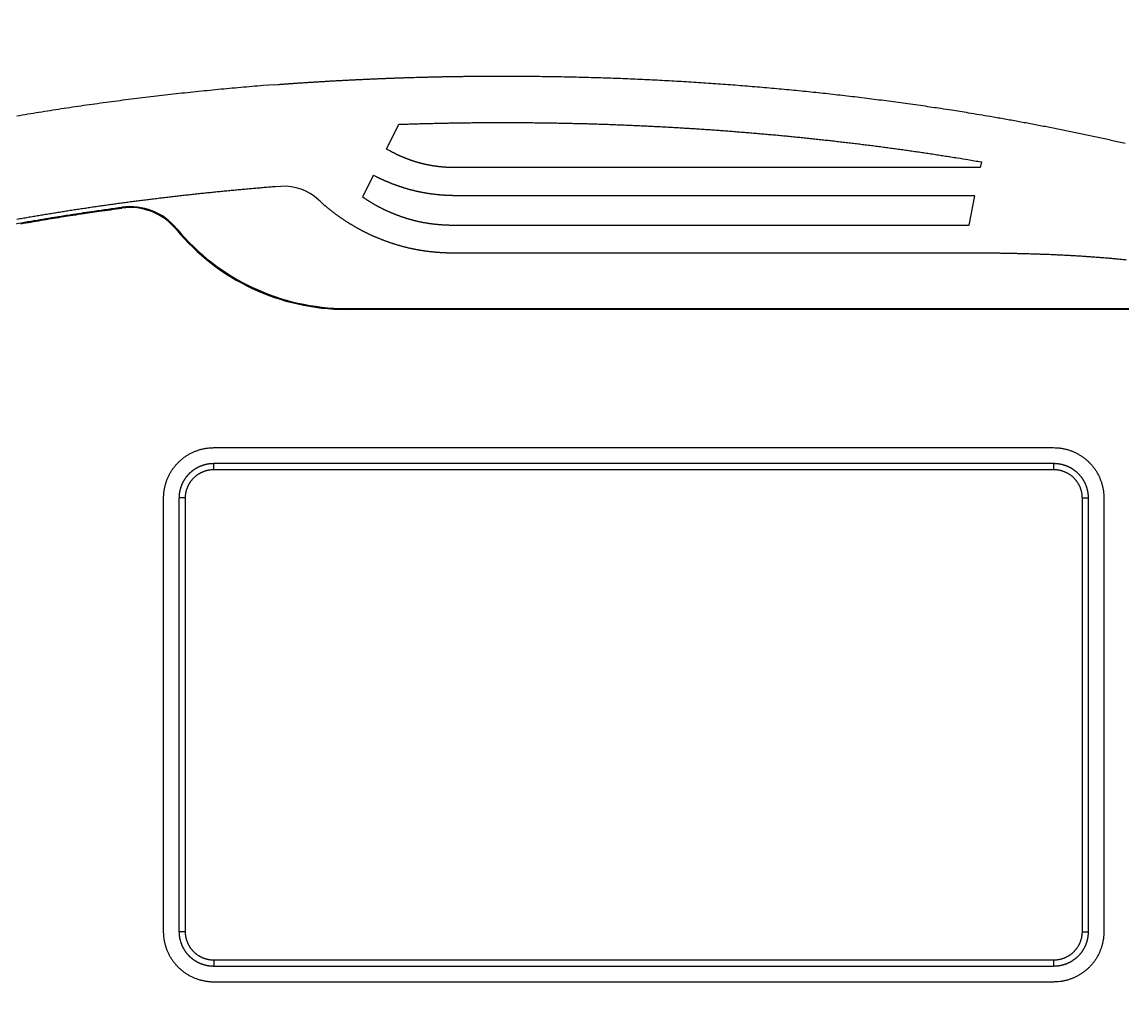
# Model space of a CAD drawing. Extents: x 956 to 1028, y 499 to 635.
# Drawn here: x 1000.246 to 1002.96, y 513.44 to 515.822 of the extents above; entities that cross this region are included whole.
import ezdxf

# ---------------------------------------------------------------- set-up
doc = ezdxf.new("R2010")
doc.units = 0
doc.header["$MEASUREMENT"] = 0
doc.layers.add('1', color=4, linetype='Continuous')
doc.layers.add('DIM', color=3, linetype='Continuous')

# ---------------------------------------------------------------- blocks, each defined once
blk = doc.blocks.new('1486201(2016_HS CONTROLS')
at = {"layer": '1', "linetype": 'Continuous'}
for p, q in [((-12.1018, 1.3963), (-12.0712, 1.4572)), ((-10.6357, 1.3646), (-10.6385, 1.3504)), ((-12.1343, 1.3316), (-12.1611, 1.2785)), ((-10.6385, 1.3504), (-11.9341, 1.3504)), ((-10.652, 1.2812), (-11.9341, 1.2812)), ((-10.6661, 1.2089), (-10.652, 1.2812)), ((-12.7544, 1.2529), (-12.7542, 1.2517)), ((-12.7542, 1.2517), (-12.7541, 1.2507)), ((-12.6204, 1.1983), (-12.6196, 1.1989)), ((-12.6186, 1.1997), (-12.6196, 1.1989)), ((-11.9383, 1.2089), (-10.6661, 1.2089)), ((-10.6796, 1.1397), (-11.9383, 1.1397)), ((-12.2016, 1.002), (-12.2016, 1.0032)), ((-12.2016, 1.0032), (-10.0949, 1.0032)), ((-10.0949, 1.002), (-12.2016, 1.002)), ((-12.2016, 1.002), (-12.2016, 1.001)), ((-12.2016, 1.001), (-10.0949, 1.001)), ((-12.5275, 0.66), (-10.4575, 0.66)), ((-12.5275, 0.6213), (-10.4575, 0.6213)), ((-12.5275, 0.6063), (-12.5275, 0.6213)), ((-12.5275, 0.6063), (-10.4575, 0.6063)), ((-10.4575, 0.6213), (-10.4575, 0.6063)), ((-12.6514, -0.5339), (-12.6514, 0.5362)), ((-12.6127, -0.5339), (-12.6127, 0.5362)), ((-12.5977, 0.5362), (-12.6127, 0.5362)), ((-12.5977, -0.5339), (-12.5977, 0.5362)), ((-10.3873, 0.5362), (-10.3873, -0.5339)), ((-10.3873, 0.5362), (-10.3723, 0.5362)), ((-10.3723, 0.5362), (-10.3723, -0.5339)), ((-10.3336, 0.5362), (-10.3336, -0.5339)), ((-12.5977, -0.5339), (-12.6127, -0.5339)), ((-10.3873, -0.5339), (-10.3723, -0.5339)), ((-10.4575, -0.604), (-12.5275, -0.604)), ((-12.5275, -0.604), (-12.5275, -0.619)), ((-10.4575, -0.619), (-12.5275, -0.619)), ((-10.4575, -0.604), (-10.4575, -0.619)), ((-10.4575, -0.6577), (-12.5275, -0.6577))]:
    blk.add_line(p, q, dxfattribs=at)
for points in [[(-12.0126, 1.5735), (-12.0077, 1.5737, -0.000165), (-12.0028, 1.5738, -0.000165), (-11.9978, 1.5739, -0.000165), (-11.9929, 1.574, -0.000165), (-11.9879, 1.5741, -0.000165), (-11.983, 1.5743, -0.000165), (-11.9781, 1.5744, -0.000165), (-11.9731, 1.5745, -0.000165), (-11.9682, 1.5746, -0.000165), (-11.9632, 1.5747, -0.000165), (-11.9583, 1.5748, -0.000165), (-11.9533, 1.5749, -0.000165), (-11.9484, 1.575, -0.000165), (-11.9435, 1.575, -0.000165), (-11.9385, 1.5751, -0.000165), (-11.9336, 1.5752, -0.000165), (-11.9286, 1.5753, -0.000165), (-11.9237, 1.5754, -0.000165), (-11.9187, 1.5754, -0.000165), (-11.9138, 1.5755, -0.000165), (-11.9089, 1.5756, -0.000164), (-11.9039, 1.5756, -0.000164), (-11.899, 1.5757, -0.000164), (-11.894, 1.5757, -0.000165), (-11.8891, 1.5758, -0.000164), (-11.8841, 1.5758, -0.000163), (-11.8792, 1.5759, -0.000164), (-11.8743, 1.5759, -0.000168), (-11.8693, 1.5759, -0.000163), (-11.8644, 1.576, -0.000152), (-11.8595, 1.576, -0.000168), (-11.8545, 1.576, -0.0002), (-11.8494, 1.5761, -0.000152), (-11.8446, 1.5761, -0.000052), (-11.8403, 1.5761, -0.000214), (-11.8347, 1.5761, -0.000368), (-11.8261, 1.5761, -0.00018), (-11.8149, 1.5761, -0.000095)], [(-11.8149, 1.5761), (-11.7908, 1.5761, -0.000799), (-11.7667, 1.576, -0.000798), (-11.7425, 1.5758, -0.000799), (-11.7184, 1.5755, -0.0008), (-11.6943, 1.5752, -0.0008), (-11.6702, 1.5747, -0.000801), (-11.646, 1.5742, -0.000802), (-11.6219, 1.5737, -0.000802), (-11.5978, 1.573, -0.000803), (-11.5737, 1.5723, -0.000804), (-11.5495, 1.5714, -0.000804), (-11.5254, 1.5706, -0.000805), (-11.5013, 1.5696, -0.000806), (-11.4772, 1.5685, -0.000806), (-11.4531, 1.5674, -0.000807), (-11.429, 1.5662, -0.000808), (-11.4049, 1.5649, -0.000809), (-11.3808, 1.5636, -0.000809), (-11.3567, 1.5621, -0.00081), (-11.3326, 1.5606, -0.000811), (-11.3085, 1.559, -0.000812), (-11.2845, 1.5573, -0.000812), (-11.2604, 1.5556, -0.000814), (-11.2363, 1.5537, -0.000817), (-11.2123, 1.5518, -0.000821), (-11.1882, 1.5498, -0.000826), (-11.1641, 1.5477, -0.00083), (-11.1401, 1.5456, -0.000835), (-11.1161, 1.5434, -0.00084), (-11.092, 1.541, -0.000845), (-11.068, 1.5386, -0.000849), (-11.044, 1.5362, -0.000854), (-11.02, 1.5336, -0.000859), (-10.996, 1.5309, -0.000865), (-10.972, 1.5282, -0.000868), (-10.9481, 1.5254, -0.000867), (-10.9241, 1.5225, -0.000879), (-10.9002, 1.5195, -0.000903), (-10.8762, 1.5164, -0.000881), (-10.8523, 1.5133, -0.000826), (-10.8286, 1.5101, -0.000918), (-10.8045, 1.5067, -0.001105), (-10.7799, 1.5032, -0.000839), (-10.7567, 1.4998, -0.00028), (-10.7358, 1.4967, -0.001199), (-10.709, 1.4926, -0.002085), (-10.6678, 1.4859, -0.001021), (-10.6138, 1.477, -0.00054)], [(-12.378, 1.5548), (-12.4058, 1.5526, 0.000959), (-12.4335, 1.5503, 0.000958), (-12.4612, 1.5479, 0.000959), (-12.489, 1.5454, 0.000961), (-12.5167, 1.5428, 0.000964), (-12.5444, 1.5401, 0.000965), (-12.5721, 1.5373, 0.000967), (-12.5998, 1.5344, 0.000969), (-12.6275, 1.5314, 0.000971), (-12.6551, 1.5282, 0.000973), (-12.6828, 1.525, 0.000975), (-12.7104, 1.5216, 0.000976), (-12.7381, 1.5181, 0.000979), (-12.7657, 1.5146, 0.000986), (-12.7933, 1.5109, 0.000993), (-12.8209, 1.5071, 0.001005), (-12.8485, 1.5032, 0.001014), (-12.876, 1.4991, 0.001025), (-12.9036, 1.495, 0.001034), (-12.9311, 1.4907, 0.001045), (-12.9586, 1.4864, 0.001054), (-12.9861, 1.4819, 0.001065), (-13.0135, 1.4773, 0.001075)], [(-12.378, 1.5548), (-12.3689, 1.5555, -0.000313), (-12.3598, 1.5562, -0.000313), (-12.3506, 1.5568, -0.000313), (-12.3415, 1.5575, -0.000313), (-12.3324, 1.5581, -0.000313), (-12.3233, 1.5588, -0.000313), (-12.3141, 1.5594, -0.000312), (-12.305, 1.56, -0.000312), (-12.2959, 1.5606, -0.000312), (-12.2868, 1.5612, -0.000312), (-12.2776, 1.5618, -0.000312), (-12.2685, 1.5623, -0.000311), (-12.2594, 1.5629, -0.000311), (-12.2502, 1.5634, -0.000311), (-12.2411, 1.564, -0.000311), (-12.232, 1.5645, -0.000311), (-12.2228, 1.565, -0.000311), (-12.2137, 1.5655, -0.00031), (-12.2046, 1.566, -0.00031), (-12.1954, 1.5664, -0.00031), (-12.1863, 1.5669, -0.00031), (-12.1772, 1.5673, -0.000309), (-12.168, 1.5678, -0.000309), (-12.1589, 1.5682, -0.00031), (-12.1498, 1.5686, -0.000309), (-12.1406, 1.569, -0.000307), (-12.1315, 1.5694, -0.000309), (-12.1223, 1.5698, -0.000315), (-12.1132, 1.5702, -0.000306), (-12.1041, 1.5705, -0.000286), (-12.095, 1.5709, -0.000315), (-12.0858, 1.5712, -0.000375), (-12.0764, 1.5716, -0.000285), (-12.0675, 1.5719, -0.000098), (-12.0595, 1.5722, -0.000401), (-12.0492, 1.5725, -0.000689), (-12.0334, 1.5729, -0.000337), (-12.0126, 1.5735, -0.000179)], [(-10.6138, 1.477), (-10.5978, 1.4742, -0.000637), (-10.5819, 1.4714, -0.000636), (-10.566, 1.4686, -0.000637), (-10.5501, 1.4657, -0.00064), (-10.5342, 1.4628, -0.000643), (-10.5183, 1.4598, -0.000645), (-10.5024, 1.4568, -0.000647), (-10.4865, 1.4538, -0.000649), (-10.4707, 1.4507, -0.000652), (-10.4548, 1.4476, -0.000654), (-10.439, 1.4444, -0.000656), (-10.4231, 1.4412, -0.000659), (-10.4073, 1.438, -0.000661), (-10.3915, 1.4347, -0.000663), (-10.3756, 1.4314, -0.000665), (-10.3598, 1.428, -0.000668), (-10.344, 1.4246, -0.00067), (-10.3282, 1.4211, -0.000672), (-10.3125, 1.4176, -0.000674), (-10.2967, 1.4141, -0.000677), (-10.2809, 1.4105, -0.000679)], [(-12.0712, 1.4572), (-12.0648, 1.4574, -0.000219), (-12.0584, 1.4576, -0.000219), (-12.052, 1.4578, -0.000219), (-12.0455, 1.458, -0.000219), (-12.0391, 1.4582, -0.000219), (-12.0327, 1.4584, -0.000219), (-12.0263, 1.4586, -0.000218), (-12.0199, 1.4588, -0.000218), (-12.0135, 1.459, -0.000218), (-12.0071, 1.4591, -0.000218), (-12.0007, 1.4593, -0.000218), (-11.9943, 1.4595, -0.000218), (-11.9879, 1.4596, -0.000218), (-11.9815, 1.4598, -0.000218), (-11.9751, 1.4599, -0.000218), (-11.9687, 1.4601, -0.000218), (-11.9623, 1.4602, -0.000218), (-11.9559, 1.4603, -0.000217), (-11.9495, 1.4604, -0.000217), (-11.9431, 1.4605, -0.000217), (-11.9367, 1.4607, -0.000217), (-11.9303, 1.4608, -0.000217), (-11.9238, 1.4609, -0.000217), (-11.9174, 1.4609, -0.000217), (-11.911, 1.461, -0.000217), (-11.9046, 1.4611, -0.000215), (-11.8982, 1.4612, -0.000217), (-11.8918, 1.4613, -0.000221), (-11.8854, 1.4613, -0.000215), (-11.879, 1.4614, -0.000201), (-11.8726, 1.4614, -0.000221), (-11.8662, 1.4615, -0.000264), (-11.8596, 1.4615, -0.0002), (-11.8534, 1.4616, -0.000069), (-11.8478, 1.4616, -0.000282), (-11.8406, 1.4616, -0.000485), (-11.8295, 1.4616, -0.000237), (-11.8149, 1.4617, -0.000126)], [(-11.8149, 1.4617), (-11.8001, 1.4616, -0.000497), (-11.7853, 1.4616, -0.000497), (-11.7705, 1.4615, -0.000497), (-11.7557, 1.4614, -0.000497), (-11.7409, 1.4613, -0.000497), (-11.7261, 1.4611, -0.000498), (-11.7113, 1.4609, -0.000498), (-11.6965, 1.4607, -0.000498), (-11.6817, 1.4605, -0.000498), (-11.6669, 1.4602, -0.000499), (-11.6521, 1.4599, -0.000499), (-11.6373, 1.4595, -0.000499), (-11.6225, 1.4592, -0.000499), (-11.6077, 1.4588, -0.0005), (-11.5929, 1.4583, -0.0005), (-11.5781, 1.4579, -0.0005), (-11.5633, 1.4574, -0.000501), (-11.5485, 1.4569, -0.000501), (-11.5337, 1.4563, -0.000501), (-11.5189, 1.4557, -0.000501), (-11.5041, 1.4551, -0.000502), (-11.4893, 1.4545, -0.000502), (-11.4745, 1.4538, -0.000502), (-11.4597, 1.4531, -0.000503), (-11.4449, 1.4524, -0.000503), (-11.4301, 1.4516, -0.000503), (-11.4153, 1.4508, -0.000504), (-11.4005, 1.45, -0.000504), (-11.3858, 1.4492, -0.000504), (-11.371, 1.4483, -0.000504), (-11.3562, 1.4474, -0.000505), (-11.3414, 1.4465, -0.000505), (-11.3266, 1.4455, -0.000505), (-11.3119, 1.4445, -0.000506), (-11.2971, 1.4435, -0.000506), (-11.2823, 1.4424, -0.000506), (-11.2676, 1.4413, -0.000507), (-11.2528, 1.4402, -0.000508), (-11.238, 1.439, -0.00051), (-11.2233, 1.4379, -0.000512), (-11.2085, 1.4367, -0.000514), (-11.1938, 1.4354, -0.000516), (-11.179, 1.4341, -0.000517), (-11.1642, 1.4328, -0.000519), (-11.1495, 1.4315, -0.000521), (-11.1348, 1.4302, -0.000523), (-11.12, 1.4288, -0.000525), (-11.1053, 1.4273, -0.000527), (-11.0905, 1.4259, -0.000529), (-11.0758, 1.4244, -0.000531), (-11.0611, 1.4229, -0.000532), (-11.0463, 1.4213, -0.000534), (-11.0316, 1.4197, -0.000536), (-11.0169, 1.4181, -0.000538), (-11.0022, 1.4165, -0.00054), (-10.9875, 1.4148, -0.000542), (-10.9728, 1.4131, -0.000544), (-10.9581, 1.4113, -0.000546), (-10.9434, 1.4096, -0.000548), (-10.9287, 1.4078, -0.00055), (-10.914, 1.4059, -0.000551), (-10.8993, 1.4041, -0.000553), (-10.8846, 1.4021, -0.000555), (-10.8699, 1.4002, -0.000558), (-10.8552, 1.3982, -0.000559), (-10.8406, 1.3962, -0.000557), (-10.8259, 1.3942, -0.000564), (-10.8112, 1.3921, -0.000578), (-10.7966, 1.39, -0.000563), (-10.7819, 1.3879, -0.000527), (-10.7674, 1.3857, -0.000585), (-10.7526, 1.3835, -0.000701), (-10.7375, 1.3812, -0.000532), (-10.7234, 1.379, -0.000179), (-10.7106, 1.377, -0.000757), (-10.6941, 1.3744, -0.001311), (-10.6688, 1.3702, -0.000641), (-10.6357, 1.3646, -0.00034)], [(-11.9341, 1.3504), (-11.9358, 1.3504, -0.001343), (-11.9376, 1.3504, -0.001344), (-11.9393, 1.3505, -0.001343), (-11.9411, 1.3505, -0.001339), (-11.9429, 1.3505, -0.001337), (-11.9446, 1.3506, -0.001335), (-11.9464, 1.3507, -0.001333), (-11.9481, 1.3507, -0.00133), (-11.9499, 1.3508, -0.001328), (-11.9516, 1.3509, -0.001326), (-11.9534, 1.351, -0.001324), (-11.9552, 1.3511, -0.001322), (-11.9569, 1.3512, -0.00132), (-11.9587, 1.3514, -0.001318), (-11.9604, 1.3515, -0.001316), (-11.9622, 1.3516, -0.001314), (-11.9639, 1.3518, -0.001312), (-11.9657, 1.352, -0.00131), (-11.9674, 1.3521, -0.001309), (-11.9692, 1.3523, -0.001308), (-11.9709, 1.3525, -0.001305), (-11.9727, 1.3527, -0.001302), (-11.9744, 1.3529, -0.001303), (-11.9762, 1.3531, -0.001309), (-11.9779, 1.3534, -0.001295), (-11.9797, 1.3536, -0.001255), (-11.9814, 1.3538, -0.001239), (-11.9832, 1.3541, -0.001242), (-11.9849, 1.3544, -0.001249), (-11.9866, 1.3546, -0.001261), (-11.9884, 1.3549, -0.001271), (-11.9901, 1.3552, -0.001282), (-11.9918, 1.3555, -0.001291), (-11.9936, 1.3558, -0.001302), (-11.9953, 1.3561, -0.001312), (-11.997, 1.3565, -0.001323), (-11.9988, 1.3568, -0.001332), (-12.0005, 1.3571, -0.001344), (-12.0022, 1.3575, -0.001353), (-12.0039, 1.3579, -0.001365), (-12.0057, 1.3582, -0.001374), (-12.0074, 1.3586, -0.001386), (-12.0091, 1.359, -0.001396), (-12.0108, 1.3594, -0.001407), (-12.0125, 1.3598, -0.001417), (-12.0142, 1.3602, -0.001429), (-12.0159, 1.3607, -0.001438), (-12.0176, 1.3611, -0.001448), (-12.0193, 1.3616, -0.001461), (-12.021, 1.362, -0.001478), (-12.0227, 1.3625, -0.001466), (-12.0244, 1.363, -0.001419), (-12.0261, 1.3635, -0.001395), (-12.0278, 1.364, -0.001388), (-12.0295, 1.3645, -0.00138), (-12.0312, 1.365, -0.001371), (-12.0328, 1.3655, -0.001362), (-12.0345, 1.3661, -0.001354), (-12.0362, 1.3666, -0.001346), (-12.0379, 1.3672, -0.001337), (-12.0395, 1.3677, -0.001329), (-12.0412, 1.3683, -0.00132), (-12.0428, 1.3689, -0.001312), (-12.0445, 1.3695, -0.001303), (-12.0462, 1.3701, -0.001295), (-12.0478, 1.3707, -0.001286), (-12.0495, 1.3713, -0.001279), (-12.0511, 1.3719, -0.00127), (-12.0527, 1.3725, -0.001262), (-12.0544, 1.3732, -0.001254), (-12.056, 1.3738, -0.001246), (-12.0577, 1.3745, -0.001238), (-12.0593, 1.3752, -0.00123), (-12.0609, 1.3758, -0.001222), (-12.0625, 1.3765, -0.001215), (-12.0641, 1.3772, -0.001208), (-12.0658, 1.3779, -0.001219), (-12.0674, 1.3786, -0.001251), (-12.069, 1.3793, -0.001268), (-12.0706, 1.38, -0.001275), (-12.0722, 1.3808, -0.001282), (-12.0738, 1.3815, -0.001293), (-12.0754, 1.3823, -0.001304), (-12.077, 1.383, -0.001317), (-12.0786, 1.3838, -0.001323), (-12.0801, 1.3846, -0.001326), (-12.0817, 1.3853, -0.001348), (-12.0833, 1.3861, -0.001387), (-12.0849, 1.3869, -0.001356), (-12.0864, 1.3877, -0.001273), (-12.088, 1.3885, -0.00142), (-12.0895, 1.3894, -0.001715), (-12.0911, 1.3902, -0.001302), (-12.0926, 1.391, -0.000429), (-12.094, 1.3918, -0.001871), (-12.0957, 1.3927, -0.003266), (-12.0984, 1.3943, -0.0016), (-12.1018, 1.3963, -0.000845)], [(-11.9341, 1.2812), (-11.9362, 1.2812, -0.00119), (-11.9383, 1.2813, -0.001194), (-11.9403, 1.2813, -0.001197), (-11.9424, 1.2814, -0.001198), (-11.9445, 1.2814, -0.001199), (-11.9466, 1.2815, -0.0012), (-11.9487, 1.2816, -0.001201), (-11.9508, 1.2816, -0.001201), (-11.9528, 1.2817, -0.001201), (-11.9549, 1.2818, -0.001201), (-11.957, 1.282, -0.001201), (-11.9591, 1.2821, -0.0012), (-11.9611, 1.2822, -0.001199), (-11.9632, 1.2824, -0.001197), (-11.9653, 1.2825, -0.001196), (-11.9673, 1.2827, -0.001193), (-11.9694, 1.2829, -0.001191), (-11.9714, 1.2831, -0.001188), (-11.9735, 1.2832, -0.001185), (-11.9756, 1.2835, -0.001182), (-11.9776, 1.2837, -0.001178), (-11.9797, 1.2839, -0.001173), (-11.9817, 1.2841, -0.001171), (-11.9838, 1.2844, -0.001169), (-11.9858, 1.2846, -0.00116), (-11.9879, 1.2849, -0.001142), (-11.9899, 1.2852, -0.001127), (-11.992, 1.2854, -0.001114), (-11.9941, 1.2857, -0.001115), (-11.9961, 1.286, -0.001129), (-11.9982, 1.2863, -0.001139), (-12.0002, 1.2867, -0.001147), (-12.0023, 1.287, -0.001154), (-12.0043, 1.2873, -0.001164), (-12.0064, 1.2877, -0.001172), (-12.0084, 1.288, -0.00118), (-12.0105, 1.2884, -0.001188), (-12.0125, 1.2888, -0.001197), (-12.0146, 1.2892, -0.001205), (-12.0166, 1.2896, -0.001214), (-12.0187, 1.29, -0.001222), (-12.0207, 1.2904, -0.001231), (-12.0228, 1.2908, -0.001239), (-12.0248, 1.2913, -0.001248), (-12.0268, 1.2917, -0.001255), (-12.0289, 1.2922, -0.001264), (-12.0309, 1.2927, -0.001272), (-12.033, 1.2932, -0.00128), (-12.035, 1.2937, -0.001288), (-12.037, 1.2942, -0.001298), (-12.0391, 1.2947, -0.001304), (-12.0411, 1.2952, -0.001308), (-12.0432, 1.2957, -0.001302), (-12.0452, 1.2963, -0.001284), (-12.0472, 1.2968, -0.001275), (-12.0492, 1.2974, -0.00127), (-12.0512, 1.298, -0.001265), (-12.0532, 1.2986, -0.001257), (-12.0552, 1.2992, -0.001252), (-12.0572, 1.2998, -0.001245), (-12.0592, 1.3004, -0.001239), (-12.0612, 1.301, -0.001232), (-12.0632, 1.3017, -0.001226), (-12.0652, 1.3023, -0.00122), (-12.0672, 1.303, -0.001214), (-12.0691, 1.3036, -0.001207), (-12.0711, 1.3043, -0.001201), (-12.0731, 1.305, -0.001195), (-12.075, 1.3057, -0.001189), (-12.077, 1.3064, -0.001182), (-12.0789, 1.3071, -0.001177), (-12.0808, 1.3078, -0.001171), (-12.0828, 1.3085, -0.001165), (-12.0847, 1.3092, -0.001158), (-12.0866, 1.31, -0.001153), (-12.0886, 1.3107, -0.001151), (-12.0905, 1.3115, -0.001141), (-12.0924, 1.3122, -0.001117), (-12.0943, 1.313, -0.001085), (-12.0962, 1.3138, -0.001031), (-12.0981, 1.3146, -0.001015), (-12.1, 1.3154, -0.001041), (-12.1019, 1.3162, -0.001057), (-12.1038, 1.317, -0.001068), (-12.1057, 1.3178, -0.001074), (-12.1077, 1.3187, -0.001081), (-12.1096, 1.3195, -0.001104), (-12.1115, 1.3204, -0.001143), (-12.1134, 1.3213, -0.00112), (-12.1153, 1.3222, -0.001055), (-12.1172, 1.3231, -0.001187), (-12.1192, 1.324, -0.00145), (-12.1211, 1.3249, -0.001099), (-12.123, 1.3258, -0.000345), (-12.1246, 1.3266, -0.001608), (-12.1268, 1.3277, -0.002848), (-12.1301, 1.3294, -0.001396), (-12.1343, 1.3316, -0.000735)], [(-12.3625, 1.3042), (-12.3761, 1.3032, 0.000485), (-12.3897, 1.3021, 0.000485), (-12.4034, 1.301, 0.000485), (-12.417, 1.2998, 0.000486), (-12.4306, 1.2987, 0.000487), (-12.4442, 1.2975, 0.000488), (-12.4578, 1.2962, 0.000489), (-12.4714, 1.295, 0.000489), (-12.485, 1.2937, 0.00049), (-12.4986, 1.2924, 0.000491), (-12.5122, 1.2911, 0.000492), (-12.5258, 1.2897, 0.000493), (-12.5394, 1.2883, 0.000493), (-12.553, 1.2869, 0.000494), (-12.5665, 1.2855, 0.000495), (-12.5801, 1.284, 0.000496), (-12.5937, 1.2825, 0.000496), (-12.6073, 1.281, 0.000497), (-12.6208, 1.2795, 0.000498), (-12.6344, 1.2779, 0.000499), (-12.648, 1.2763, 0.0005), (-12.6615, 1.2747, 0.000501), (-12.6751, 1.273, 0.000501), (-12.6887, 1.2713, 0.000502), (-12.7022, 1.2696, 0.000503), (-12.7158, 1.2679, 0.000504), (-12.7293, 1.2661, 0.000505), (-12.7428, 1.2643, 0.000505), (-12.7564, 1.2625, 0.000506), (-12.7699, 1.2607, 0.000507), (-12.7834, 1.2588, 0.000508), (-12.797, 1.2569, 0.000508), (-12.8105, 1.255, 0.00051), (-12.824, 1.253, 0.000512), (-12.8375, 1.251, 0.000517), (-12.851, 1.249, 0.000524), (-12.8645, 1.247, 0.000529), (-12.878, 1.2449, 0.00053), (-12.8915, 1.2428, 0.000533), (-12.905, 1.2407, 0.000536), (-12.9185, 1.2385, 0.000539), (-12.932, 1.2363, 0.000542), (-12.9455, 1.2341, 0.000544), (-12.959, 1.2318, 0.000547), (-12.9724, 1.2296, 0.00055), (-12.9859, 1.2273, 0.000553), (-12.9993, 1.2249, 0.000555), (-13.0128, 1.2226, 0.000558)], [(-12.1611, 1.2785), (-12.1591, 1.2771, 0.001465), (-12.1572, 1.2758, 0.001464), (-12.1552, 1.2744, 0.001467), (-12.1533, 1.2731, 0.001476), (-12.1513, 1.2718, 0.001482), (-12.1493, 1.2705, 0.001489), (-12.1473, 1.2693, 0.001495), (-12.1453, 1.268, 0.001502), (-12.1433, 1.2668, 0.001508), (-12.1413, 1.2655, 0.001514), (-12.1393, 1.2643, 0.001521), (-12.1373, 1.2631, 0.00153), (-12.1353, 1.2619, 0.001533), (-12.1332, 1.2607, 0.001532), (-12.1312, 1.2595, 0.001559), (-12.1292, 1.2584, 0.00162), (-12.1271, 1.2572, 0.001644), (-12.125, 1.2561, 0.001637), (-12.123, 1.2549, 0.00163), (-12.1209, 1.2538, 0.001622), (-12.1188, 1.2527, 0.001615), (-12.1167, 1.2517, 0.001606), (-12.1146, 1.2506, 0.001598), (-12.1125, 1.2495, 0.001588), (-12.1104, 1.2485, 0.001579), (-12.1082, 1.2475, 0.001569), (-12.1061, 1.2464, 0.001558), (-12.1039, 1.2454, 0.001546), (-12.1018, 1.2444, 0.001537), (-12.0996, 1.2434, 0.001533), (-12.0974, 1.2425, 0.001512), (-12.0952, 1.2415, 0.001474), (-12.093, 1.2405, 0.001438), (-12.0908, 1.2396, 0.001397), (-12.0886, 1.2387, 0.001389), (-12.0864, 1.2378, 0.001408), (-12.0842, 1.2369, 0.001419), (-12.082, 1.236, 0.001424), (-12.0797, 1.2351, 0.001431), (-12.0775, 1.2342, 0.00144), (-12.0753, 1.2334, 0.001448), (-12.0731, 1.2326, 0.001456), (-12.0708, 1.2318, 0.001463), (-12.0686, 1.2309, 0.001472), (-12.0663, 1.2302, 0.00148), (-12.0641, 1.2294, 0.001488), (-12.0619, 1.2286, 0.001496), (-12.0596, 1.2279, 0.001504), (-12.0574, 1.2271, 0.001512), (-12.0551, 1.2264, 0.001521), (-12.0528, 1.2257, 0.001529), (-12.0506, 1.225, 0.001538), (-12.0483, 1.2243, 0.001546), (-12.0461, 1.2237, 0.001554), (-12.0438, 1.223, 0.001563), (-12.0415, 1.2224, 0.001571), (-12.0392, 1.2218, 0.00158), (-12.037, 1.2212, 0.001588), (-12.0347, 1.2206, 0.001597), (-12.0324, 1.22, 0.001606), (-12.0301, 1.2195, 0.001614), (-12.0278, 1.2189, 0.001621), (-12.0255, 1.2184, 0.001631), (-12.0233, 1.2179, 0.001646), (-12.021, 1.2174, 0.001647), (-12.0187, 1.2169, 0.001631), (-12.0164, 1.2164, 0.001602), (-12.0141, 1.216, 0.001554), (-12.0118, 1.2155, 0.001531), (-12.0094, 1.2151, 0.001534), (-12.0071, 1.2147, 0.001531), (-12.0048, 1.2143, 0.001521), (-12.0024, 1.2139, 0.001515), (-12.0001, 1.2135, 0.00151), (-11.9977, 1.2132, 0.001506), (-11.9954, 1.2128, 0.001503), (-11.993, 1.2125, 0.0015), (-11.9906, 1.2122, 0.001497), (-11.9883, 1.2119, 0.001496), (-11.9859, 1.2116, 0.001495), (-11.9835, 1.2113, 0.001494), (-11.9811, 1.2111, 0.001494), (-11.9788, 1.2108, 0.001496), (-11.9764, 1.2106, 0.0015), (-11.974, 1.2104, 0.001499), (-11.9716, 1.2102, 0.001492), (-11.9692, 1.21, 0.001509), (-11.9668, 1.2098, 0.001544), (-11.9644, 1.2096, 0.001505), (-11.962, 1.2095, 0.001409), (-11.9597, 1.2094, 0.001563), (-11.9573, 1.2092, 0.001875), (-11.9548, 1.2091, 0.001427), (-11.9525, 1.2091, 0.000483), (-11.9504, 1.209, 0.002033), (-11.9478, 1.2089, 0.003542), (-11.9436, 1.2089, 0.001743), (-11.9383, 1.2089, 0.000925)], [(-13.024, 1.2105, -0.001298), (-12.994, 1.2159, -0.001523), (-12.9632, 1.2211, -0.001155), (-12.9342, 1.226, -0.000415), (-12.9081, 1.2303, -0.001594), (-12.8744, 1.2355, -0.002693), (-12.8225, 1.2432, -0.001314), (-12.7544, 1.2529, -0.000698)], [(-12.7542, 1.2517), (-12.7792, 1.2483, 0.000984), (-12.8042, 1.2447, 0.00098), (-12.8292, 1.2411, 0.000984), (-12.8541, 1.2374, 0.000995), (-12.879, 1.2336, 0.001003), (-12.904, 1.2297, 0.00101), (-12.9289, 1.2256, 0.001017), (-12.9537, 1.2215, 0.001026), (-12.9786, 1.2173, 0.001033), (-13.0034, 1.213, 0.001041)], [(-13.0033, 1.212, -0.000975), (-12.9786, 1.2163, -0.001065), (-12.9536, 1.2205, -0.001253), (-12.9279, 1.2248, -0.000951), (-12.9038, 1.2287, -0.00034), (-12.882, 1.2322, -0.001316), (-12.854, 1.2364, -0.002231), (-12.8107, 1.2427, -0.001089), (-12.7541, 1.2507, -0.000579)], [(-12.194, 1.213), (-12.196, 1.2143, -0.001186), (-12.198, 1.2155, -0.001185), (-12.2, 1.2168, -0.001185), (-12.202, 1.2181, -0.001185), (-12.204, 1.2194, -0.001185), (-12.206, 1.2207, -0.001184), (-12.208, 1.2221, -0.001184), (-12.21, 1.2234, -0.001185), (-12.2119, 1.2247, -0.001185), (-12.2139, 1.2261, -0.001185), (-12.2159, 1.2274, -0.001185), (-12.2178, 1.2288, -0.001185), (-12.2197, 1.2302, -0.001186), (-12.2217, 1.2316, -0.001186), (-12.2236, 1.233, -0.001187), (-12.2255, 1.2344, -0.001188), (-12.2275, 1.2358, -0.001188), (-12.2294, 1.2372, -0.001189), (-12.2313, 1.2387, -0.00119), (-12.2332, 1.2401, -0.001191), (-12.2351, 1.2416, -0.001192), (-12.2369, 1.2431, -0.001192), (-12.2388, 1.2445, -0.001194), (-12.2407, 1.246, -0.001197), (-12.2426, 1.2475, -0.001196), (-12.2444, 1.249, -0.00119), (-12.2463, 1.2505, -0.001201), (-12.2481, 1.252, -0.001227), (-12.2499, 1.2536, -0.001194), (-12.2518, 1.2551, -0.001116), (-12.2536, 1.2566, -0.001234), (-12.2554, 1.2582, -0.001474), (-12.2572, 1.2598, -0.001119), (-12.259, 1.2613, -0.000382), (-12.2606, 1.2627, -0.001584), (-12.2625, 1.2645, -0.002734), (-12.2656, 1.2673, -0.001338), (-12.2696, 1.2709, -0.000709)], [(-11.9383, 1.1397), (-11.941, 1.1397, -0.001413), (-11.9437, 1.1397, -0.001415), (-11.9464, 1.1397, -0.001414), (-11.9491, 1.1398, -0.001409), (-11.9518, 1.1398, -0.001406), (-11.9544, 1.1399, -0.001403), (-11.9571, 1.14, -0.001401), (-11.9598, 1.1401, -0.001398), (-11.9625, 1.1403, -0.001395), (-11.9652, 1.1404, -0.001392), (-11.9679, 1.1406, -0.001389), (-11.9706, 1.1408, -0.001387), (-11.9733, 1.1409, -0.001384), (-11.976, 1.1411, -0.001381), (-11.9787, 1.1414, -0.001379), (-11.9813, 1.1416, -0.001376), (-11.984, 1.1419, -0.001374), (-11.9867, 1.1421, -0.001372), (-11.9894, 1.1424, -0.001369), (-11.9921, 1.1427, -0.001367), (-11.9947, 1.143, -0.001365), (-11.9974, 1.1433, -0.001363), (-12.0001, 1.1437, -0.001361), (-12.0028, 1.144, -0.001358), (-12.0054, 1.1444, -0.001356), (-12.0081, 1.1448, -0.001354), (-12.0108, 1.1452, -0.001352), (-12.0134, 1.1456, -0.00135), (-12.0161, 1.146, -0.001349), (-12.0188, 1.1464, -0.001346), (-12.0214, 1.1469, -0.001345), (-12.0241, 1.1473, -0.001344), (-12.0267, 1.1478, -0.001341), (-12.0294, 1.1483, -0.001337), (-12.032, 1.1488, -0.00138), (-12.0347, 1.1494, -0.001482), (-12.0373, 1.1499, -0.001518), (-12.0399, 1.1505, -0.001496), (-12.0426, 1.151, -0.001485), (-12.0452, 1.1516, -0.001482), (-12.0478, 1.1522, -0.001477), (-12.0504, 1.1529, -0.001469), (-12.0531, 1.1535, -0.001462), (-12.0557, 1.1541, -0.001456), (-12.0583, 1.1548, -0.00145), (-12.0609, 1.1555, -0.001443), (-12.0635, 1.1562, -0.001437), (-12.0661, 1.1569, -0.00143), (-12.0687, 1.1576, -0.001424), (-12.0713, 1.1584, -0.001417), (-12.0739, 1.1591, -0.001411), (-12.0764, 1.1599, -0.001405), (-12.079, 1.1607, -0.001399), (-12.0816, 1.1615, -0.001392), (-12.0842, 1.1623, -0.001387), (-12.0867, 1.1631, -0.00138), (-12.0893, 1.164, -0.001375), (-12.0918, 1.1648, -0.001368), (-12.0944, 1.1657, -0.001363), (-12.0969, 1.1666, -0.001357), (-12.0995, 1.1675, -0.001351), (-12.102, 1.1684, -0.001345), (-12.1045, 1.1693, -0.00134), (-12.1071, 1.1703, -0.001334), (-12.1096, 1.1712, -0.001329), (-12.1121, 1.1722, -0.001322), (-12.1146, 1.1732, -0.001318), (-12.1171, 1.1741, -0.001316), (-12.1196, 1.1752, -0.001306), (-12.1221, 1.1762, -0.001288), (-12.1246, 1.1772, -0.001283), (-12.1271, 1.1783, -0.00129), (-12.1296, 1.1793, -0.001299), (-12.132, 1.1804, -0.001314), (-12.1345, 1.1815, -0.001326), (-12.137, 1.1826, -0.001339), (-12.1394, 1.1837, -0.001351), (-12.1419, 1.1848, -0.001365), (-12.1443, 1.1859, -0.001377), (-12.1468, 1.1871, -0.001391), (-12.1492, 1.1883, -0.001403), (-12.1516, 1.1894, -0.001416), (-12.154, 1.1906, -0.001429), (-12.1564, 1.1918, -0.001444), (-12.1588, 1.1931, -0.001455), (-12.1612, 1.1943, -0.001468), (-12.1636, 1.1955, -0.001476), (-12.166, 1.1968, -0.001474), (-12.1684, 1.1981, -0.001417), (-12.1707, 1.1994, -0.001317), (-12.1731, 1.2007, -0.001446), (-12.1755, 1.202, -0.001715), (-12.1779, 1.2034, -0.001302), (-12.1801, 1.2047, -0.000454), (-12.1822, 1.2058, -0.001822), (-12.1848, 1.2074, -0.003116), (-12.1888, 1.2098, -0.001523), (-12.194, 1.213, -0.000808)], [(-10.2779, 1.1226, 0.001106), (-10.289, 1.1237, 0.00108), (-10.3002, 1.1248, 0.001054), (-10.3113, 1.1258, 0.001031), (-10.3224, 1.1268, 0.001008), (-10.3336, 1.1277, 0.000987), (-10.3447, 1.1286, 0.000963), (-10.3558, 1.1294, 0.000942), (-10.367, 1.1302, 0.000918), (-10.3781, 1.131, 0.000897), (-10.3893, 1.1317, 0.000873), (-10.4004, 1.1324, 0.000852), (-10.4116, 1.133, 0.000828), (-10.4227, 1.1337, 0.000807), (-10.4339, 1.1342, 0.000783), (-10.4451, 1.1348, 0.000762), (-10.4562, 1.1353, 0.000739), (-10.4674, 1.1358, 0.000717), (-10.4785, 1.1362, 0.000693), (-10.4897, 1.1366, 0.000674), (-10.5009, 1.137, 0.000656), (-10.512, 1.1373, 0.000638), (-10.5232, 1.1377, 0.000617), (-10.5344, 1.138, 0.000605), (-10.5456, 1.1382, 0.000597), (-10.5567, 1.1385, 0.000567), (-10.5679, 1.1387, 0.000518), (-10.579, 1.1389, 0.000548), (-10.5902, 1.1391, 0.000617), (-10.6018, 1.1392, 0.000467), (-10.6126, 1.1393, 0.000189), (-10.6224, 1.1394, 0.000604), (-10.6349, 1.1395, 0.000965), (-10.6543, 1.1396, 0.000467), (-10.6796, 1.1397, 0.000252)], [(-12.6514, 0.5362), (-12.6513, 0.5401, -0.007994), (-12.6511, 0.544, -0.008076), (-12.6508, 0.5479, -0.008059), (-12.6503, 0.5518, -0.007957), (-12.6498, 0.5557, -0.007896), (-12.6491, 0.5595, -0.007846), (-12.6483, 0.5633, -0.007804), (-12.6473, 0.5671, -0.007757), (-12.6463, 0.5709, -0.007724), (-12.6451, 0.5746, -0.007692), (-12.6439, 0.5783, -0.00767), (-12.6425, 0.5819, -0.007652), (-12.641, 0.5855, -0.007643), (-12.6394, 0.589, -0.007639), (-12.6377, 0.5925, -0.007643), (-12.6359, 0.596, -0.007654), (-12.634, 0.5993, -0.007671), (-12.6319, 0.6026, -0.007697), (-12.6298, 0.6059, -0.007728), (-12.6276, 0.609, -0.007769), (-12.6253, 0.6121, -0.00781), (-12.6229, 0.6152, -0.00786), (-12.6204, 0.6181, -0.007919), (-12.6178, 0.621, -0.008), (-12.6151, 0.6237, -0.008037), (-12.6123, 0.6264, -0.008037), (-12.6095, 0.629, -0.008), (-12.6065, 0.6315, -0.007919), (-12.6035, 0.6339, -0.00786), (-12.6004, 0.6363, -0.007811), (-12.5972, 0.6385, -0.007768), (-12.594, 0.6406, -0.007723), (-12.5907, 0.6426, -0.007698), (-12.5873, 0.6445, -0.007686), (-12.5839, 0.6463, -0.00765), (-12.5804, 0.648, -0.007592), (-12.5769, 0.6496, -0.007654), (-12.5733, 0.6511, -0.007816), (-12.5696, 0.6525, -0.0076), (-12.566, 0.6538, -0.007102), (-12.5623, 0.655, -0.007874), (-12.5585, 0.656, -0.009465), (-12.5546, 0.6569, -0.007178), (-12.5509, 0.6577, -0.002362), (-12.5475, 0.6584, -0.010269), (-12.5432, 0.659, -0.017962), (-12.5364, 0.6595, -0.00877), (-12.5275, 0.66, -0.004609)], [(-10.4575, 0.66), (-10.4535, 0.6599, -0.007994), (-10.4496, 0.6597, -0.008076), (-10.4457, 0.6594, -0.008059), (-10.4418, 0.659, -0.007957), (-10.438, 0.6584, -0.007896), (-10.4341, 0.6577, -0.007846), (-10.4303, 0.6569, -0.007804), (-10.4265, 0.656, -0.007757), (-10.4227, 0.655, -0.007724), (-10.419, 0.6538, -0.007692), (-10.4153, 0.6525, -0.00767), (-10.4117, 0.6511, -0.007652), (-10.4081, 0.6496, -0.007643), (-10.4046, 0.648, -0.007639), (-10.4011, 0.6463, -0.007643), (-10.3977, 0.6445, -0.007654), (-10.3943, 0.6426, -0.007671), (-10.391, 0.6406, -0.007697), (-10.3878, 0.6385, -0.007728), (-10.3846, 0.6363, -0.007769), (-10.3815, 0.6339, -0.00781), (-10.3785, 0.6315, -0.00786), (-10.3755, 0.629, -0.007919), (-10.3727, 0.6264, -0.008), (-10.3699, 0.6237, -0.008037), (-10.3672, 0.621, -0.008037), (-10.3646, 0.6181, -0.008), (-10.3621, 0.6152, -0.007919), (-10.3597, 0.6121, -0.00786), (-10.3574, 0.609, -0.007811), (-10.3552, 0.6059, -0.007768), (-10.353, 0.6026, -0.007723), (-10.351, 0.5993, -0.007698), (-10.3491, 0.596, -0.007686), (-10.3473, 0.5925, -0.00765), (-10.3456, 0.589, -0.007592), (-10.344, 0.5855, -0.007654), (-10.3425, 0.5819, -0.007816), (-10.3411, 0.5783, -0.0076), (-10.3398, 0.5746, -0.007102), (-10.3387, 0.5709, -0.007874), (-10.3376, 0.5671, -0.009465), (-10.3367, 0.5632, -0.007178), (-10.3359, 0.5595, -0.002362), (-10.3352, 0.5562, -0.010269), (-10.3346, 0.5518, -0.017962), (-10.3341, 0.545, -0.00877), (-10.3336, 0.5362, -0.004609)], [(-12.6127, 0.5362), (-12.6126, 0.5381, -0.005703), (-12.6126, 0.54, -0.005725), (-12.6125, 0.5419, -0.005709), (-12.6123, 0.5438, -0.005663), (-12.6121, 0.5457, -0.005633), (-12.6119, 0.5476, -0.005608), (-12.6116, 0.5495, -0.005587), (-12.6113, 0.5513, -0.005564), (-12.6109, 0.5532, -0.005546), (-12.6105, 0.5551, -0.00553), (-12.6101, 0.5569, -0.005517), (-12.6096, 0.5588, -0.005507), (-12.609, 0.5606, -0.0055), (-12.6085, 0.5624, -0.005494), (-12.6078, 0.5643, -0.005493), (-12.6072, 0.5661, -0.005495), (-12.6065, 0.5678, -0.005495), (-12.6058, 0.5696, -0.005492), (-12.605, 0.5714, -0.00549), (-12.6042, 0.5731, -0.005489), (-12.6033, 0.5748, -0.005492), (-12.6025, 0.5765, -0.005499), (-12.6015, 0.5782, -0.005508), (-12.6006, 0.5798, -0.005521), (-12.5996, 0.5815, -0.005536), (-12.5986, 0.5831, -0.005556), (-12.5975, 0.5847, -0.005577), (-12.5964, 0.5862, -0.005603), (-12.5953, 0.5877, -0.005629), (-12.5941, 0.5893, -0.005659), (-12.5929, 0.5907, -0.005692), (-12.5916, 0.5922, -0.005737), (-12.5904, 0.5936, -0.00576), (-12.5891, 0.595, -0.005766), (-12.5877, 0.5964, -0.005749), (-12.5864, 0.5977, -0.005705), (-12.585, 0.599, -0.005673), (-12.5835, 0.6003, -0.005645), (-12.5821, 0.6015, -0.005622), (-12.5806, 0.6027, -0.005597), (-12.5791, 0.6039, -0.005577), (-12.5776, 0.605, -0.005559), (-12.576, 0.6061, -0.005545), (-12.5744, 0.6072, -0.005533), (-12.5728, 0.6082, -0.005525), (-12.5712, 0.6092, -0.005519), (-12.5695, 0.6102, -0.005517), (-12.5678, 0.6111, -0.005517), (-12.5662, 0.612, -0.005521), (-12.5644, 0.6128, -0.00553), (-12.5627, 0.6137, -0.005535), (-12.561, 0.6144, -0.00554), (-12.5592, 0.6152, -0.005541), (-12.5574, 0.6158, -0.005537), (-12.5556, 0.6165, -0.005516), (-12.5538, 0.6171, -0.005478), (-12.552, 0.6177, -0.005524), (-12.5501, 0.6182, -0.005638), (-12.5483, 0.6187, -0.005482), (-12.5464, 0.6192, -0.005122), (-12.5446, 0.6196, -0.005666), (-12.5427, 0.6199, -0.006783), (-12.5408, 0.6203, -0.005153), (-12.5389, 0.6205, -0.001738), (-12.5373, 0.6208, -0.007319), (-12.5351, 0.621, -0.012723), (-12.5318, 0.6212, -0.006231), (-12.5275, 0.6213, -0.003292)], [(-12.5975, 0.5362), (-12.5975, 0.5384, -0.007995), (-12.5973, 0.5406, -0.008075), (-12.5972, 0.5428, -0.008056), (-12.5969, 0.545, -0.007953), (-12.5966, 0.5472, -0.007891), (-12.5962, 0.5494, -0.007841), (-12.5958, 0.5515, -0.007798), (-12.5952, 0.5537, -0.007751), (-12.5946, 0.5558, -0.007718), (-12.594, 0.5579, -0.007686), (-12.5933, 0.56, -0.007665), (-12.5925, 0.562, -0.007647), (-12.5916, 0.564, -0.007639), (-12.5907, 0.566, -0.007636), (-12.5898, 0.568, -0.007641), (-12.5887, 0.5699, -0.007653), (-12.5877, 0.5718, -0.007672), (-12.5865, 0.5737, -0.007699), (-12.5853, 0.5755, -0.007731), (-12.5841, 0.5773, -0.007774), (-12.5828, 0.5791, -0.007817), (-12.5814, 0.5808, -0.007869), (-12.58, 0.5825, -0.00793), (-12.5785, 0.5841, -0.008013), (-12.577, 0.5856, -0.008051), (-12.5754, 0.5872, -0.008051), (-12.5738, 0.5886, -0.008013), (-12.5722, 0.5901, -0.007929), (-12.5704, 0.5914, -0.007869), (-12.5687, 0.5927, -0.007818), (-12.5669, 0.594, -0.007773), (-12.5651, 0.5952, -0.007727), (-12.5632, 0.5963, -0.0077), (-12.5613, 0.5974, -0.007686), (-12.5594, 0.5984, -0.007649), (-12.5574, 0.5994, -0.00759), (-12.5554, 0.6003, -0.007651), (-12.5534, 0.6011, -0.007811), (-12.5513, 0.6019, -0.007595), (-12.5492, 0.6026, -0.007098), (-12.5471, 0.6033, -0.007868), (-12.545, 0.6039, -0.009457), (-12.5428, 0.6044, -0.007173), (-12.5407, 0.6049, -0.002362), (-12.5388, 0.6052, -0.01026), (-12.5363, 0.6056, -0.01795), (-12.5325, 0.6059, -0.008768), (-12.5275, 0.6061, -0.004609)], [(-10.4575, 0.6213), (-10.4556, 0.6213, -0.005704), (-10.4537, 0.6212, -0.005726), (-10.4518, 0.6211, -0.00571), (-10.4499, 0.621, -0.005665), (-10.448, 0.6208, -0.005635), (-10.4461, 0.6205, -0.00561), (-10.4442, 0.6202, -0.005588), (-10.4423, 0.6199, -0.005565), (-10.4404, 0.6196, -0.005547), (-10.4385, 0.6191, -0.005531), (-10.4367, 0.6187, -0.005518), (-10.4348, 0.6182, -0.005507), (-10.433, 0.6177, -0.0055), (-10.4312, 0.6171, -0.005495), (-10.4294, 0.6165, -0.005493), (-10.4276, 0.6158, -0.005495), (-10.4258, 0.6151, -0.005495), (-10.424, 0.6144, -0.005492), (-10.4223, 0.6136, -0.00549), (-10.4205, 0.6128, -0.005489), (-10.4188, 0.612, -0.005492), (-10.4171, 0.6111, -0.005499), (-10.4155, 0.6102, -0.005508), (-10.4138, 0.6092, -0.005521), (-10.4122, 0.6082, -0.005536), (-10.4106, 0.6072, -0.005556), (-10.409, 0.6061, -0.005577), (-10.4074, 0.605, -0.005603), (-10.4059, 0.6039, -0.005629), (-10.4044, 0.6027, -0.005659), (-10.4029, 0.6015, -0.005692), (-10.4014, 0.6003, -0.005737), (-10.4, 0.599, -0.00576), (-10.3986, 0.5977, -0.005766), (-10.3973, 0.5964, -0.005749), (-10.3959, 0.595, -0.005705), (-10.3946, 0.5936, -0.005673), (-10.3934, 0.5922, -0.005645), (-10.3921, 0.5907, -0.005622), (-10.3909, 0.5893, -0.005597), (-10.3897, 0.5877, -0.005577), (-10.3886, 0.5862, -0.005559), (-10.3875, 0.5846, -0.005545), (-10.3864, 0.5831, -0.005533), (-10.3854, 0.5815, -0.005525), (-10.3844, 0.5798, -0.005519), (-10.3834, 0.5782, -0.005517), (-10.3825, 0.5765, -0.005517), (-10.3816, 0.5748, -0.005521), (-10.3808, 0.5731, -0.00553), (-10.38, 0.5714, -0.005535), (-10.3792, 0.5696, -0.00554), (-10.3785, 0.5678, -0.005541), (-10.3778, 0.5661, -0.005537), (-10.3771, 0.5643, -0.005516), (-10.3765, 0.5625, -0.005478), (-10.376, 0.5606, -0.005524), (-10.3754, 0.5588, -0.005637), (-10.3749, 0.5569, -0.005481), (-10.3745, 0.5551, -0.005121), (-10.3741, 0.5532, -0.005665), (-10.3737, 0.5513, -0.006781), (-10.3734, 0.5494, -0.005151), (-10.3731, 0.5476, -0.001738), (-10.3729, 0.5459, -0.007318), (-10.3727, 0.5438, -0.012719), (-10.3725, 0.5405, -0.00623), (-10.3723, 0.5362, -0.003291)], [(-10.4575, 0.6061), (-10.4553, 0.6061, -0.007995), (-10.453, 0.606, -0.008075), (-10.4508, 0.6058, -0.008056), (-10.4486, 0.6056, -0.007953), (-10.4465, 0.6052, -0.007891), (-10.4443, 0.6049, -0.007841), (-10.4421, 0.6044, -0.007798), (-10.44, 0.6039, -0.007751), (-10.4379, 0.6033, -0.007718), (-10.4358, 0.6026, -0.007686), (-10.4337, 0.6019, -0.007665), (-10.4316, 0.6011, -0.007647), (-10.4296, 0.6003, -0.007639), (-10.4276, 0.5994, -0.007636), (-10.4256, 0.5984, -0.007641), (-10.4237, 0.5974, -0.007653), (-10.4218, 0.5963, -0.007672), (-10.4199, 0.5952, -0.007699), (-10.4181, 0.594, -0.007731), (-10.4163, 0.5927, -0.007774), (-10.4145, 0.5914, -0.007817), (-10.4128, 0.5901, -0.007869), (-10.4112, 0.5886, -0.00793), (-10.4096, 0.5872, -0.008013), (-10.408, 0.5856, -0.008051), (-10.4065, 0.5841, -0.008051), (-10.405, 0.5825, -0.008013), (-10.4036, 0.5808, -0.007929), (-10.4022, 0.5791, -0.007869), (-10.4009, 0.5773, -0.007818), (-10.3997, 0.5755, -0.007773), (-10.3985, 0.5737, -0.007727), (-10.3973, 0.5718, -0.0077), (-10.3962, 0.5699, -0.007686), (-10.3952, 0.568, -0.007649), (-10.3942, 0.566, -0.00759), (-10.3933, 0.564, -0.007651), (-10.3925, 0.562, -0.007811), (-10.3917, 0.5599, -0.007595), (-10.391, 0.5579, -0.007098), (-10.3903, 0.5558, -0.007868), (-10.3898, 0.5537, -0.009457), (-10.3892, 0.5514, -0.007173), (-10.3888, 0.5494, -0.002362), (-10.3884, 0.5475, -0.01026), (-10.3881, 0.545, -0.01795), (-10.3878, 0.5412, -0.008768), (-10.3875, 0.5362, -0.004609)], [(-12.5275, -0.6577), (-12.5314, -0.6577, -0.007994), (-12.5354, -0.6575, -0.008076), (-12.5393, -0.6571, -0.008059), (-12.5432, -0.6567, -0.007957), (-12.547, -0.6561, -0.007896), (-12.5509, -0.6554, -0.007846), (-12.5547, -0.6546, -0.007804), (-12.5585, -0.6537, -0.007757), (-12.5622, -0.6527, -0.007724), (-12.566, -0.6515, -0.007692), (-12.5696, -0.6502, -0.00767), (-12.5733, -0.6489, -0.007652), (-12.5769, -0.6474, -0.007643), (-12.5804, -0.6458, -0.007639), (-12.5839, -0.6441, -0.007643), (-12.5873, -0.6422, -0.007654), (-12.5907, -0.6403, -0.007671), (-12.594, -0.6383, -0.007697), (-12.5972, -0.6362, -0.007728), (-12.6004, -0.634, -0.007769), (-12.6035, -0.6317, -0.00781), (-12.6065, -0.6292, -0.00786), (-12.6095, -0.6267, -0.007919), (-12.6123, -0.6241, -0.008), (-12.6151, -0.6215, -0.008037), (-12.6178, -0.6187, -0.008037), (-12.6204, -0.6158, -0.008), (-12.6229, -0.6129, -0.007919), (-12.6253, -0.6099, -0.00786), (-12.6276, -0.6068, -0.007811), (-12.6298, -0.6036, -0.007768), (-12.6319, -0.6004, -0.007723), (-12.634, -0.597, -0.007698), (-12.6359, -0.5937, -0.007686), (-12.6377, -0.5902, -0.00765), (-12.6394, -0.5868, -0.007592), (-12.641, -0.5832, -0.007654), (-12.6425, -0.5796, -0.007816), (-12.6439, -0.576, -0.0076), (-12.6451, -0.5723, -0.007102), (-12.6463, -0.5686, -0.007874), (-12.6473, -0.5649, -0.009465), (-12.6483, -0.5609, -0.007178), (-12.6491, -0.5572, -0.002362), (-12.6498, -0.5539, -0.010269), (-12.6503, -0.5495, -0.017962), (-12.6509, -0.5428, -0.00877), (-12.6514, -0.5339, -0.004609)], [(-12.5275, -0.619), (-12.5294, -0.619, -0.005702), (-12.5313, -0.6189, -0.005724), (-12.5332, -0.6188, -0.005709), (-12.5351, -0.6187, -0.005663), (-12.537, -0.6185, -0.005633), (-12.5389, -0.6182, -0.005608), (-12.5408, -0.618, -0.005587), (-12.5427, -0.6176, -0.005564), (-12.5446, -0.6173, -0.005546), (-12.5464, -0.6169, -0.00553), (-12.5483, -0.6164, -0.005518), (-12.5501, -0.6159, -0.005507), (-12.552, -0.6154, -0.0055), (-12.5538, -0.6148, -0.005494), (-12.5556, -0.6142, -0.005493), (-12.5574, -0.6136, -0.005495), (-12.5592, -0.6129, -0.005495), (-12.561, -0.6121, -0.005492), (-12.5627, -0.6114, -0.00549), (-12.5644, -0.6106, -0.005489), (-12.5662, -0.6097, -0.005492), (-12.5678, -0.6088, -0.005499), (-12.5695, -0.6079, -0.005508), (-12.5712, -0.6069, -0.005521), (-12.5728, -0.606, -0.005536), (-12.5744, -0.6049, -0.005556), (-12.576, -0.6039, -0.005577), (-12.5776, -0.6028, -0.005603), (-12.5791, -0.6016, -0.005629), (-12.5806, -0.6005, -0.005659), (-12.5821, -0.5992, -0.005692), (-12.5835, -0.598, -0.005737), (-12.585, -0.5967, -0.00576), (-12.5864, -0.5954, -0.005766), (-12.5877, -0.5941, -0.005749), (-12.5891, -0.5927, -0.005705), (-12.5904, -0.5913, -0.005673), (-12.5916, -0.5899, -0.005645), (-12.5929, -0.5885, -0.005622), (-12.5941, -0.587, -0.005597), (-12.5952, -0.5855, -0.005577), (-12.5964, -0.5839, -0.005559), (-12.5975, -0.5824, -0.005545), (-12.5985, -0.5808, -0.005533), (-12.5996, -0.5792, -0.005525), (-12.6006, -0.5775, -0.005519), (-12.6015, -0.5759, -0.005517), (-12.6025, -0.5742, -0.005517), (-12.6033, -0.5725, -0.005521), (-12.6042, -0.5708, -0.00553), (-12.605, -0.5691, -0.005535), (-12.6058, -0.5673, -0.00554), (-12.6065, -0.5656, -0.005541), (-12.6072, -0.5638, -0.005537), (-12.6078, -0.562, -0.005516), (-12.6085, -0.5602, -0.005478), (-12.609, -0.5583, -0.005524), (-12.6096, -0.5565, -0.005638), (-12.6101, -0.5547, -0.005481), (-12.6105, -0.5528, -0.005122), (-12.6109, -0.551, -0.005665), (-12.6113, -0.5491, -0.006782), (-12.6116, -0.5471, -0.005152), (-12.6119, -0.5453, -0.001738), (-12.6121, -0.5436, -0.007318), (-12.6123, -0.5415, -0.01272), (-12.6125, -0.5382, -0.00623), (-12.6127, -0.5339, -0.003291)], [(-12.5275, -0.6039), (-12.5297, -0.6038, -0.007995), (-12.5319, -0.6037, -0.008075), (-12.5341, -0.6035, -0.008056), (-12.5363, -0.6033, -0.007953), (-12.5385, -0.603, -0.007891), (-12.5407, -0.6026, -0.007841), (-12.5429, -0.6021, -0.007798), (-12.545, -0.6016, -0.007751), (-12.5471, -0.601, -0.007718), (-12.5492, -0.6004, -0.007686), (-12.5513, -0.5996, -0.007665), (-12.5534, -0.5989, -0.007647), (-12.5554, -0.598, -0.007639), (-12.5574, -0.5971, -0.007636), (-12.5594, -0.5961, -0.007641), (-12.5613, -0.5951, -0.007653), (-12.5632, -0.594, -0.007672), (-12.5651, -0.5929, -0.007699), (-12.5669, -0.5917, -0.007731), (-12.5687, -0.5904, -0.007774), (-12.5704, -0.5891, -0.007817), (-12.5722, -0.5878, -0.007869), (-12.5738, -0.5864, -0.00793), (-12.5754, -0.5849, -0.008013), (-12.577, -0.5834, -0.008051), (-12.5785, -0.5818, -0.008051), (-12.58, -0.5802, -0.008013), (-12.5814, -0.5785, -0.007929), (-12.5828, -0.5768, -0.007869), (-12.5841, -0.5751, -0.007818), (-12.5853, -0.5733, -0.007773), (-12.5865, -0.5714, -0.007727), (-12.5877, -0.5696, -0.0077), (-12.5887, -0.5677, -0.007686), (-12.5898, -0.5657, -0.007649), (-12.5907, -0.5638, -0.00759), (-12.5916, -0.5618, -0.007651), (-12.5925, -0.5597, -0.007811), (-12.5933, -0.5577, -0.007595), (-12.594, -0.5556, -0.007098), (-12.5946, -0.5535, -0.007868), (-12.5952, -0.5514, -0.009457), (-12.5958, -0.5492, -0.007173), (-12.5962, -0.5471, -0.002362), (-12.5966, -0.5452, -0.01026), (-12.5969, -0.5427, -0.01795), (-12.5972, -0.5389, -0.008768), (-12.5975, -0.5339, -0.004609)], [(-10.3336, -0.5339), (-10.3337, -0.5378, -0.007994), (-10.3339, -0.5417, -0.008076), (-10.3342, -0.5456, -0.008059), (-10.3346, -0.5495, -0.007957), (-10.3352, -0.5534, -0.007896), (-10.3359, -0.5572, -0.007846), (-10.3367, -0.5611, -0.007804), (-10.3376, -0.5649, -0.007757), (-10.3387, -0.5686, -0.007724), (-10.3398, -0.5723, -0.007692), (-10.3411, -0.576, -0.00767), (-10.3425, -0.5796, -0.007652), (-10.344, -0.5832, -0.007643), (-10.3456, -0.5868, -0.007639), (-10.3473, -0.5902, -0.007643), (-10.3491, -0.5937, -0.007654), (-10.351, -0.597, -0.007671), (-10.353, -0.6004, -0.007697), (-10.3552, -0.6036, -0.007728), (-10.3574, -0.6068, -0.007769), (-10.3597, -0.6099, -0.00781), (-10.3621, -0.6129, -0.00786), (-10.3646, -0.6158, -0.007919), (-10.3672, -0.6187, -0.008), (-10.3699, -0.6215, -0.008037), (-10.3727, -0.6241, -0.008037), (-10.3755, -0.6267, -0.008), (-10.3785, -0.6292, -0.007919), (-10.3815, -0.6317, -0.00786), (-10.3846, -0.634, -0.007811), (-10.3878, -0.6362, -0.007768), (-10.391, -0.6383, -0.007723), (-10.3943, -0.6403, -0.007698), (-10.3977, -0.6422, -0.007686), (-10.4011, -0.6441, -0.00765), (-10.4046, -0.6458, -0.007592), (-10.4081, -0.6474, -0.007654), (-10.4117, -0.6489, -0.007816), (-10.4154, -0.6502, -0.0076), (-10.419, -0.6515, -0.007102), (-10.4227, -0.6527, -0.007874), (-10.4265, -0.6537, -0.009465), (-10.4304, -0.6546, -0.007178), (-10.4341, -0.6554, -0.002362), (-10.4375, -0.6561, -0.010269), (-10.4418, -0.6567, -0.017962), (-10.4486, -0.6572, -0.00877), (-10.4575, -0.6577, -0.004609)], [(-10.3875, -0.5339), (-10.3875, -0.5361, -0.007995), (-10.3876, -0.5383, -0.008075), (-10.3878, -0.5405, -0.008056), (-10.3881, -0.5427, -0.007953), (-10.3884, -0.5449, -0.007891), (-10.3888, -0.5471, -0.007841), (-10.3892, -0.5492, -0.007798), (-10.3898, -0.5514, -0.007751), (-10.3903, -0.5535, -0.007718), (-10.391, -0.5556, -0.007686), (-10.3917, -0.5577, -0.007665), (-10.3925, -0.5597, -0.007647), (-10.3933, -0.5618, -0.007639), (-10.3942, -0.5638, -0.007636), (-10.3952, -0.5657, -0.007641), (-10.3962, -0.5677, -0.007653), (-10.3973, -0.5696, -0.007672), (-10.3985, -0.5714, -0.007699), (-10.3997, -0.5733, -0.007731), (-10.4009, -0.5751, -0.007774), (-10.4022, -0.5768, -0.007817), (-10.4036, -0.5785, -0.007869), (-10.405, -0.5802, -0.00793), (-10.4065, -0.5818, -0.008013), (-10.408, -0.5834, -0.008051), (-10.4096, -0.5849, -0.008051), (-10.4112, -0.5864, -0.008013), (-10.4128, -0.5878, -0.007929), (-10.4145, -0.5891, -0.007869), (-10.4163, -0.5904, -0.007818), (-10.4181, -0.5917, -0.007773), (-10.4199, -0.5929, -0.007727), (-10.4218, -0.594, -0.0077), (-10.4237, -0.5951, -0.007686), (-10.4256, -0.5961, -0.007649), (-10.4276, -0.5971, -0.00759), (-10.4296, -0.598, -0.007651), (-10.4316, -0.5989, -0.007811), (-10.4337, -0.5996, -0.007595), (-10.4358, -0.6004, -0.007098), (-10.4378, -0.601, -0.007868), (-10.44, -0.6016, -0.009457), (-10.4422, -0.6021, -0.007173), (-10.4443, -0.6026, -0.002362), (-10.4462, -0.603, -0.01026), (-10.4486, -0.6033, -0.01795), (-10.4525, -0.6036, -0.008768), (-10.4575, -0.6039, -0.004609)], [(-10.3723, -0.5339), (-10.3723, -0.5358, -0.005702), (-10.3724, -0.5377, -0.005724), (-10.3725, -0.5396, -0.005708), (-10.3727, -0.5415, -0.005663), (-10.3729, -0.5434, -0.005633), (-10.3731, -0.5453, -0.005608), (-10.3734, -0.5472, -0.005586), (-10.3737, -0.5491, -0.005564), (-10.3741, -0.5509, -0.005546), (-10.3745, -0.5528, -0.00553), (-10.3749, -0.5547, -0.005517), (-10.3754, -0.5565, -0.005507), (-10.376, -0.5583, -0.0055), (-10.3765, -0.5602, -0.005494), (-10.3771, -0.562, -0.005493), (-10.3778, -0.5638, -0.005495), (-10.3785, -0.5656, -0.005495), (-10.3792, -0.5673, -0.005492), (-10.38, -0.5691, -0.00549), (-10.3808, -0.5708, -0.005489), (-10.3816, -0.5725, -0.005492), (-10.3825, -0.5742, -0.005499), (-10.3834, -0.5759, -0.005508), (-10.3844, -0.5775, -0.005521), (-10.3854, -0.5792, -0.005536), (-10.3864, -0.5808, -0.005556), (-10.3875, -0.5824, -0.005577), (-10.3886, -0.5839, -0.005603), (-10.3897, -0.5855, -0.005629), (-10.3909, -0.587, -0.005659), (-10.3921, -0.5885, -0.005692), (-10.3933, -0.5899, -0.005737), (-10.3946, -0.5913, -0.00576), (-10.3959, -0.5927, -0.005766), (-10.3973, -0.5941, -0.005749), (-10.3986, -0.5954, -0.005705), (-10.4, -0.5967, -0.005673), (-10.4014, -0.598, -0.005645), (-10.4029, -0.5992, -0.005622), (-10.4044, -0.6004, -0.005597), (-10.4059, -0.6016, -0.005577), (-10.4074, -0.6027, -0.005559), (-10.409, -0.6038, -0.005545), (-10.4106, -0.6049, -0.005533), (-10.4122, -0.6059, -0.005525), (-10.4138, -0.6069, -0.005519), (-10.4155, -0.6079, -0.005517), (-10.4171, -0.6088, -0.005517), (-10.4188, -0.6097, -0.005521), (-10.4205, -0.6106, -0.00553), (-10.4223, -0.6114, -0.005535), (-10.424, -0.6121, -0.00554), (-10.4258, -0.6129, -0.005541), (-10.4276, -0.6136, -0.005537), (-10.4294, -0.6142, -0.005516), (-10.4312, -0.6148, -0.005478), (-10.433, -0.6154, -0.005524), (-10.4348, -0.6159, -0.005637), (-10.4367, -0.6164, -0.005481), (-10.4385, -0.6169, -0.005122), (-10.4404, -0.6173, -0.005665), (-10.4423, -0.6176, -0.006782), (-10.4442, -0.618, -0.005152), (-10.4461, -0.6182, -0.001738), (-10.4477, -0.6185, -0.007318), (-10.4499, -0.6187, -0.012719), (-10.4532, -0.6189, -0.00623), (-10.4575, -0.619, -0.003291)]]:
    blk.add_lwpolyline(points, format="xyb", dxfattribs=at)
for centre, radius, start, end in [((-12.3548, 1.1795), 0.125, 47.0029, 93.5319), ((-12.7343, 1.1042), 0.15, 39.5394, 97.6882), ((-12.7343, 1.1042), 0.1488, 39.5394, 97.6882), ((-12.7343, 1.1042), 0.1478, 39.5394, 97.6882), ((-12.2016, 1.544), 0.5431, 219.5394, 270), ((-12.2016, 1.544), 0.5421, 219.5394, 270), ((-12.2016, 1.544), 0.5408, 219.5394, 270)]:
    blk.add_arc(centre, radius, start, end, dxfattribs=at)
blk = doc.blocks.new('2018 HOT SPOT SX')
at = {"layer": '1', "linetype": 'Continuous'}
blk.add_arc((45.6196, -0.6551), 6.9194, 30.72105, 149.27895, dxfattribs=at)
at = {"layer": '1', "color": 3, "linetype": 'Continuous'}
blk.add_arc((45.618, -0.6491), 4.6694, 13.2862, 166.7138, dxfattribs=at)
at = {"layer": 'DIM'}
blk.add_blockref('1486201(2016_HS CONTROLS', (57.3501, 1.8854), dxfattribs=at)

msp = doc.modelspace()

# ---------------------------------------------------------------- block references
at = {"layer": '1'}
msp.add_blockref('2018 HOT SPOT SX', (955.8964, 512.2273), dxfattribs=at)

doc.saveas('drawing.dxf')
